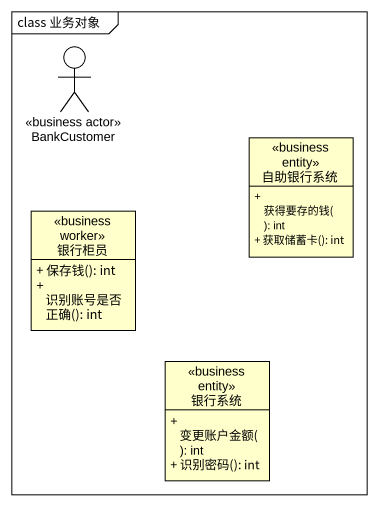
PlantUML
@startuml
mainframe class 业务对象
allowmixing
hide circle
hide empty members
skinparam classAttributeIconSize 0
actor BankCustomer <<business actor>>
class 自助银行系统 <<business entity>> {
  + 获得要存的钱(): int
  + 获取储蓄卡(): int
}
class 银行柜员 <<business worker>> {
  + 保存钱(): int
  + 识别账号是否正确(): int
}
class 银行系统 <<business entity>> {
  + 变更账户金额(): int
  + 识别密码(): int
}
@enduml
